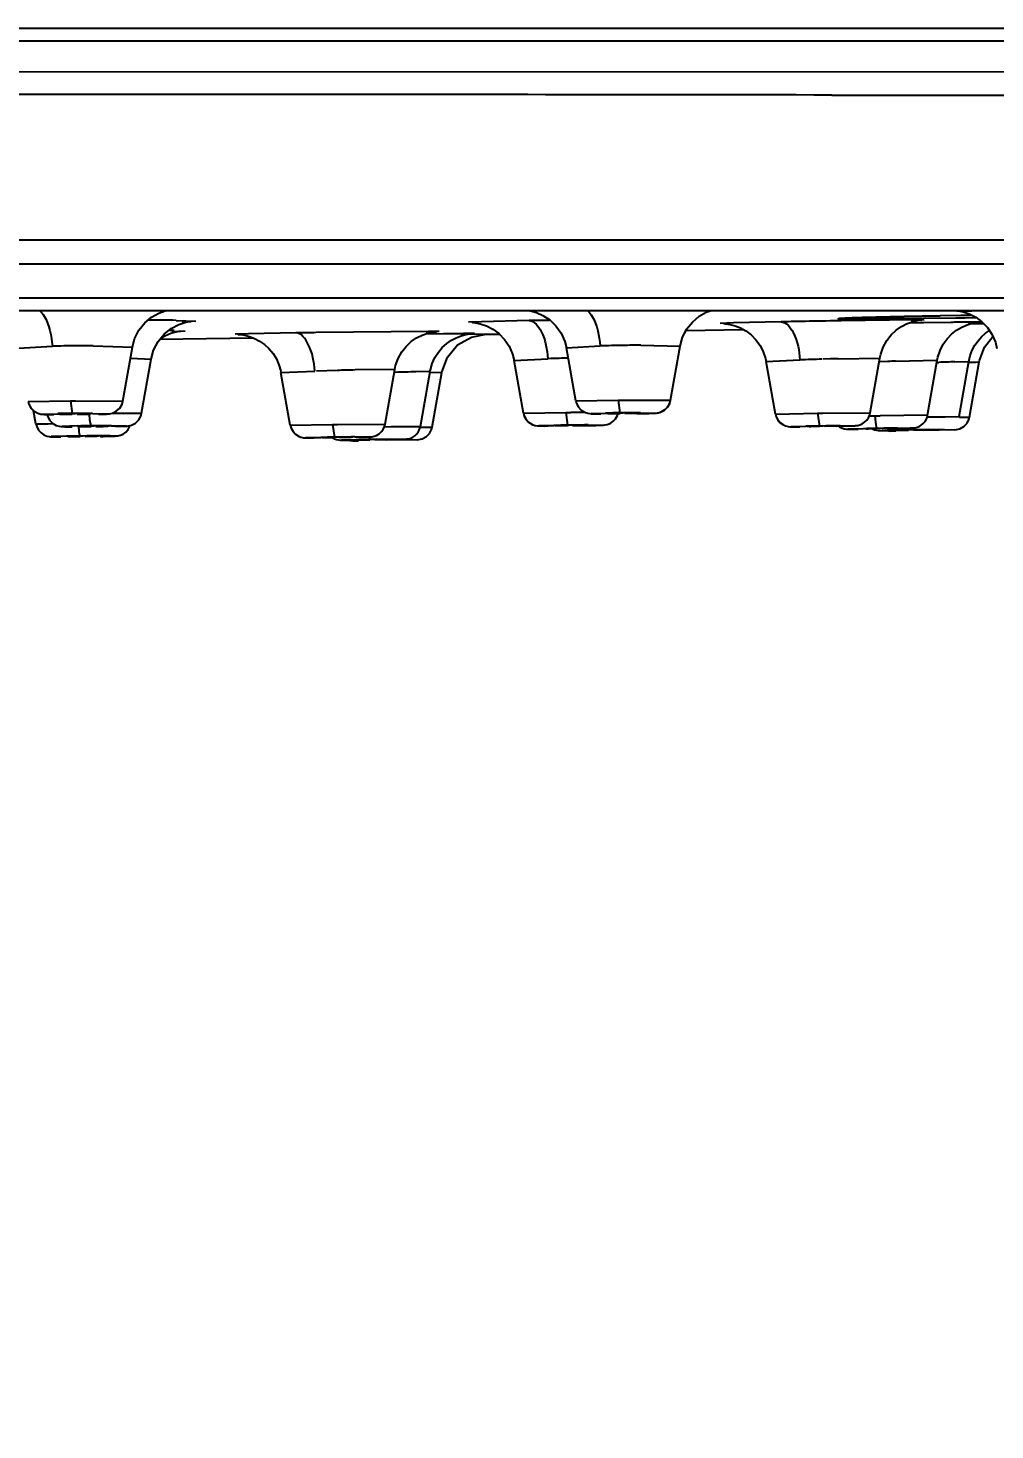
# Model space of a CAD drawing. Header units: millimetres. Extents: x 3819 to 4365, y -2661 to -1889.
# Drawn here: x 4181.08 to 4188.95, y -2126.77 to -2115.35 of the extents above; entities that cross this region are included whole.
import ezdxf

# ---------------------------------------------------------------- set-up
doc = ezdxf.new("R2010")
doc.units = ezdxf.units.MM
doc.header["$LTSCALE"] = 0.1
doc.layers.add('DIM', color=3, linetype='Continuous')
doc.styles.get("Standard").update_dxf_attribs({"font": 'arial.ttf'})
doc.dimstyles.new('ISO-25', dxfattribs={"dimtxt": 2.5, "dimasz": 2.5, "dimexe": 1.25, "dimexo": 0.625, "dimtad": 1, "dimlfac": 5, "dimtxsty": 'Standard', "dimcen": 2.5, "dimadec": 0, "dimazin": 0, "dimtfac": 1, "dimtmove": 0, "dimatfit": 3, "dimfxl": 0, "dimarcsym": 0})

# ---------------------------------------------------------------- blocks, each defined once
blk = doc.blocks.new('*D142')
at = {"layer": 'Defpoints', "color": 0}
for p in [(4147.31, -2117.08), (4196.657, -2117.079), (4196.657, -2136.937)]:
    blk.add_point(p, dxfattribs=at)
at = {"layer": 'DIM', "color": 0, "lineweight": -2}
for p, q in [((4147.31, -2117.705), (4147.31, -2138.187)), ((4196.657, -2117.704), (4196.657, -2138.187)), ((4151.31, -2136.937), (4192.657, -2136.937))]:
    blk.add_line(p, q, dxfattribs=at)
at = {"layer": 'DIM', "color": 0}
for points in [[(4151.31, -2136.271), (4151.31, -2137.604), (4147.31, -2136.937)], [(4192.657, -2136.271), (4192.657, -2137.604), (4196.657, -2136.937)]]:
    blk.add_solid(points, dxfattribs=at)
at = {"layer": 'DIM', "color": 0, "insert": (4171.984, -2134.27), "char_height": 4, "attachment_point": 5}
blk.add_mtext('197', dxfattribs=at)

msp = doc.modelspace()

# ---------------------------------------------------------------- linework, layer by layer
at = {"color": 7, "linetype": 'Continuous'}
for p, q in [((4147.8419, -2115.3532), (4196.1256, -2115.3532)), ((4195.6047, -2115.4599), (4177.7966, -2115.4595)), ((4177.8886, -2115.7104), (4195.8067, -2115.7051)), ((4187.6238, -2115.899), (4187.8015, -2115.8992)), ((4187.8015, -2115.8992), (4189.9727, -2115.9022)), ((4180.8449, -2117.0789), (4182.2323, -2117.0786)), ((4182.2323, -2117.0786), (4182.3272, -2117.0786)), ((4182.3272, -2117.0786), (4182.4013, -2117.0786)), ((4182.4013, -2117.0786), (4182.4298, -2117.0786)), ((4182.4298, -2117.0786), (4182.6112, -2117.0785)), ((4182.6112, -2117.0785), (4184.516, -2117.078)), ((4184.516, -2117.078), (4184.7304, -2117.078)), ((4184.7304, -2117.078), (4184.9732, -2117.0779)), ((4184.9732, -2117.0779), (4185.0289, -2117.0779)), ((4185.0289, -2117.0779), (4185.172, -2117.0779)), ((4185.172, -2117.0779), (4186.2866, -2117.0777)), ((4186.2866, -2117.0777), (4186.508, -2117.0777)), ((4186.508, -2117.0777), (4186.5651, -2117.0777)), ((4186.5651, -2117.0777), (4186.7003, -2117.0776)), ((4186.7003, -2117.0776), (4186.7859, -2117.0776)), ((4186.7859, -2117.0776), (4186.9127, -2117.0776)), ((4186.9127, -2117.0776), (4187.3693, -2117.0776)), ((4187.3693, -2117.0776), (4187.583, -2117.0776)), ((4187.583, -2117.0776), (4188.3365, -2117.0777)), ((4188.3365, -2117.0777), (4188.4686, -2117.0777)), ((4188.4686, -2117.0777), (4188.5692, -2117.0777)), ((4188.5692, -2117.0777), (4188.6868, -2117.0777)), ((4188.6868, -2117.0777), (4188.7715, -2117.0778)), ((4188.7715, -2117.0778), (4190.0521, -2117.0782)), ((4189.6866, -2117.2758), (4171.9838, -2117.276)), ((4174.7774, -2117.5494), (4189.5507, -2117.5494)), ((4196.1262, -2117.6558), (4147.8416, -2117.6558)), ((4182.2862, -2117.7337), (4182.446, -2117.741)), ((4182.4115, -2117.7425), (4182.3353, -2117.7455)), ((4184.7726, -2117.7446), (4184.6652, -2117.7496)), ((4185.1592, -2117.7362), (4184.7726, -2117.7446)), ((4186.8234, -2117.7547), (4186.7157, -2117.7589)), ((4187.2103, -2117.7458), (4186.8234, -2117.7547)), ((4187.7013, -2117.7372), (4187.6428, -2117.7382)), ((4187.6992, -2117.7182), (4187.7579, -2117.7154)), ((4188.2886, -2117.73), (4187.7013, -2117.7372)), ((4187.7579, -2117.7154), (4187.7698, -2117.715)), ((4187.7698, -2117.715), (4187.9525, -2117.7096)), ((4187.8336, -2117.7226), (4188.634, -2117.7134)), ((4187.9511, -2117.7097), (4187.9339, -2117.7101)), ((4187.9525, -2117.7096), (4188.2147, -2117.7036)), ((4188.2135, -2117.7036), (4188.1895, -2117.7041)), ((4188.2147, -2117.7036), (4188.5054, -2117.6978)), ((4188.3528, -2117.7544), (4188.2533, -2117.7562)), ((4188.2691, -2117.7354), (4188.3555, -2117.7325)), ((4188.3755, -2117.7318), (4188.2886, -2117.73)), ((4188.3695, -2117.7541), (4188.3528, -2117.7544)), ((4188.5928, -2117.7504), (4188.3695, -2117.7541)), ((4188.6756, -2117.6947), (4188.5049, -2117.6978)), ((4188.5049, -2117.6978), (4188.5054, -2117.6978)), ((4188.634, -2117.7134), (4188.7097, -2117.7121)), ((4188.7653, -2117.6932), (4188.6756, -2117.6947)), ((4188.7097, -2117.7121), (4188.7982, -2117.7106)), ((4188.7551, -2117.7481), (4188.7179, -2117.7486)), ((4188.7352, -2117.7519), (4188.8252, -2117.7491)), ((4188.8431, -2117.7483), (4188.7551, -2117.7481)), ((4188.8201, -2117.7493), (4188.8239, -2117.749)), ((4188.8643, -2117.7622), (4188.8488, -2117.7625)), ((4182.1505, -2117.8861), (4182.9129, -2117.8764)), ((4182.1625, -2117.8788), (4182.1941, -2117.8597)), ((4182.2517, -2117.8239), (4182.3584, -2117.8197)), ((4182.8744, -2117.8439), (4182.7671, -2117.8474)), ((4183.2609, -2117.8366), (4182.8744, -2117.8439)), ((4184.3395, -2117.8236), (4183.4274, -2117.834)), ((4184.464, -2117.844), (4184.3165, -2117.8459)), ((4184.3208, -2117.8284), (4184.4081, -2117.8258)), ((4184.4274, -2117.8252), (4184.3395, -2117.8236)), ((4184.6077, -2117.8446), (4184.6998, -2117.8424)), ((4184.7155, -2117.8418), (4184.6265, -2117.8421)), ((4184.8113, -2117.8474), (4184.6522, -2117.85)), ((4184.8111, -2117.8474), (4184.9177, -2117.8454)), ((4186.4365, -2117.8174), (4186.9046, -2117.8087)), ((4188.8271, -2117.7629), (4188.7495, -2117.7644)), ((4188.8488, -2117.7625), (4188.8271, -2117.7629)), ((4188.8673, -2117.9519), (4188.936, -2117.8664)), ((4181.0039, -2117.9604), (4181.2784, -2117.9442)), ((4181.611, -2117.9404), (4181.9301, -2117.9519)), ((4181.8526, -2118.3918), (4181.9301, -2117.9519)), ((4182.0827, -2118.0493), (4182.1031, -2117.9772)), ((4182.1402, -2117.906), (4182.1629, -2117.8786)), ((4185.4633, -2117.9577), (4185.738, -2117.9422)), ((4185.5395, -2118.3901), (4185.4633, -2117.9577)), ((4186.0695, -2117.9363), (4186.3895, -2117.9433)), ((4186.3116, -2118.3851), (4186.3895, -2117.9433)), ((4181.9165, -2118.0429), (4182.0832, -2118.0494)), ((4182.0054, -2118.4906), (4182.0832, -2118.0494)), ((4185.0375, -2118.0599), (4185.3123, -2118.0461)), ((4185.1134, -2118.49), (4185.0375, -2118.0599)), ((4187.0894, -2118.0691), (4187.3645, -2118.0558)), ((4187.1648, -2118.4968), (4187.0894, -2118.0691)), ((4187.6126, -2118.0477), (4187.5501, -2118.0496)), ((4187.6757, -2118.0459), (4188.0156, -2118.0415)), ((4187.9369, -2118.4877), (4188.0156, -2118.0415)), ((4188.08, -2118.0683), (4188.017, -2118.0705)), ((4188.1424, -2118.0662), (4188.4828, -2118.0585)), ((4188.4039, -2118.5062), (4188.4828, -2118.0585)), ((4188.4808, -2118.0764), (4188.4947, -2118.0759)), ((4188.6249, -2118.0717), (4188.7393, -2118.0688)), ((4188.6602, -2118.5174), (4188.7393, -2118.0688)), ((4188.7436, -2118.0751), (4188.7953, -2118.0733)), ((4188.7456, -2118.5211), (4188.8248, -2118.0721)), ((4188.7953, -2118.0733), (4188.8248, -2118.0721)), ((4183.1397, -2118.1578), (4183.4145, -2118.1465)), ((4183.2153, -2118.587), (4183.1397, -2118.1578)), ((4183.6007, -2118.1414), (4183.4275, -2118.1463)), ((4183.7445, -2118.1379), (4183.7253, -2118.1384)), ((4184.0654, -2118.1343), (4183.7445, -2118.1379)), ((4183.9874, -2118.5796), (4184.0659, -2118.1343)), ((4184.3534, -2118.1516), (4184.2385, -2118.1532)), ((4184.2747, -2118.5975), (4184.3534, -2118.1516)), ((4184.4491, -2118.1572), (4184.3558, -2118.1599)), ((4184.3704, -2118.6034), (4184.4491, -2118.1572)), ((4181.0807, -2118.3948), (4181.4252, -2118.3887)), ((4181.4252, -2118.3887), (4181.4663, -2118.3885)), ((4181.4252, -2118.3887), (4181.439, -2118.492)), ((4181.4663, -2118.3885), (4181.8525, -2118.3917)), ((4185.5397, -2118.3901), (4185.8839, -2118.384)), ((4185.8839, -2118.384), (4185.9251, -2118.3837)), ((4185.8839, -2118.384), (4185.8982, -2118.4872)), ((4185.9251, -2118.3837), (4186.3115, -2118.3851)), ((4181.1449, -2118.5777), (4181.1259, -2118.4701)), ((4181.3401, -2118.5014), (4181.2051, -2118.4985)), ((4181.2574, -2118.5493), (4181.2815, -2118.5733)), ((4181.2642, -2118.5008), (4181.2904, -2118.5011)), ((4181.3413, -2118.4972), (4181.4297, -2118.4985)), ((4181.4522, -2118.4944), (4181.3558, -2118.4961)), ((4181.3558, -2118.4961), (4181.3704, -2118.4967)), ((4181.4945, -2118.4916), (4181.439, -2118.4919)), ((4181.4663, -2118.4943), (4181.4522, -2118.4944)), ((4181.5913, -2118.4958), (4181.5045, -2118.4945)), ((4181.5386, -2118.498), (4181.5768, -2118.4969)), ((4181.5768, -2118.4969), (4181.5622, -2118.4964)), ((4181.5782, -2118.5007), (4181.5807, -2118.541)), ((4181.5807, -2118.541), (4181.592, -2118.5927)), ((4181.6061, -2118.4916), (4181.7302, -2118.4949)), ((4181.653, -2118.4988), (4181.6797, -2118.4981)), ((4181.7684, -2118.4887), (4182.0054, -2118.4906)), ((4185.1135, -2118.4899), (4185.4574, -2118.4843)), ((4185.4574, -2118.4843), (4185.4988, -2118.4839)), ((4185.4574, -2118.4843), (4185.4722, -2118.5876)), ((4185.7992, -2118.4954), (4185.6646, -2118.4937)), ((4185.7221, -2118.4953), (4185.7444, -2118.4954)), ((4185.8001, -2118.492), (4185.889, -2118.4927)), ((4185.9106, -2118.4891), (4185.8146, -2118.491)), ((4185.8146, -2118.491), (4185.8291, -2118.4914)), ((4185.878, -2118.5087), (4185.8819, -2118.4951)), ((4185.9537, -2118.4866), (4185.8982, -2118.4872)), ((4185.9252, -2118.489), (4185.9106, -2118.4891)), ((4185.9396, -2118.4926), (4186.0357, -2118.4907)), ((4186.0501, -2118.4897), (4185.9637, -2118.489)), ((4186.0357, -2118.4907), (4186.0211, -2118.4903)), ((4186.0353, -2118.4934), (4186.1017, -2118.4921)), ((4186.0653, -2118.4862), (4186.1897, -2118.4883)), ((4186.1017, -2118.4921), (4186.1342, -2118.4913)), ((4186.1285, -2118.4915), (4186.1553, -2118.4907)), ((4186.1507, -2118.4908), (4186.1722, -2118.49)), ((4186.1686, -2118.4902), (4186.185, -2118.4894)), ((4187.1649, -2118.4967), (4187.1708, -2118.5184)), ((4187.165, -2118.4967), (4187.5085, -2118.491)), ((4187.5085, -2118.4909), (4187.5501, -2118.4905)), ((4187.5085, -2118.491), (4187.5239, -2118.5942)), ((4187.5501, -2118.4905), (4187.9369, -2118.4877)), ((4187.9361, -2118.5112), (4187.9753, -2118.5107)), ((4187.9753, -2118.5107), (4188.0031, -2118.5103)), ((4187.9753, -2118.5107), (4187.9788, -2118.5626)), ((4188.0031, -2118.5103), (4188.017, -2118.5101)), ((4188.4039, -2118.5062), (4188.017, -2118.5101)), ((4188.4011, -2118.5205), (4188.4212, -2118.5203)), ((4188.4212, -2118.5203), (4188.5466, -2118.5186)), ((4188.5466, -2118.5186), (4188.6601, -2118.5174)), ((4188.6638, -2118.5223), (4188.7159, -2118.5215)), ((4188.7159, -2118.5215), (4188.7456, -2118.5211)), ((4188.7246, -2118.5715), (4188.7404, -2118.541)), ((4188.7404, -2118.541), (4188.7456, -2118.5211)), ((4181.145, -2118.5777), (4181.2438, -2118.5754)), ((4181.1657, -2118.6278), (4181.1861, -2118.6505)), ((4181.2438, -2118.5754), (4181.2807, -2118.5749)), ((4181.4815, -2118.5941), (4181.3575, -2118.5982)), ((4181.4904, -2118.6016), (4181.4973, -2118.6622)), ((4181.494, -2118.5971), (4181.5828, -2118.5977)), ((4181.4973, -2118.6622), (4181.5036, -2118.6762)), ((4181.559, -2118.6756), (4181.5036, -2118.6762)), ((4181.6047, -2118.5945), (4181.5085, -2118.5962)), ((4181.5085, -2118.5962), (4181.5231, -2118.5966)), ((4181.6068, -2118.6752), (4181.559, -2118.6756)), ((4181.6474, -2118.5923), (4181.592, -2118.5927)), ((4181.619, -2118.5944), (4181.6047, -2118.5945)), ((4181.6215, -2118.675), (4181.6068, -2118.6752)), ((4181.6513, -2118.6748), (4181.6215, -2118.675)), ((4181.6707, -2118.6747), (4181.6513, -2118.6748)), ((4181.744, -2118.5951), (4181.6575, -2118.5944)), ((4181.6915, -2118.5969), (4181.7295, -2118.596)), ((4181.7295, -2118.596), (4181.715, -2118.5956)), ((4181.7489, -2118.6746), (4181.7951, -2118.6754)), ((4181.7591, -2118.5919), (4181.8834, -2118.5939)), ((4181.7958, -2118.5973), (4181.8226, -2118.5967)), ((4181.7996, -2118.6755), (4181.8119, -2118.6742)), ((4181.8104, -2118.6745), (4181.8314, -2118.6697)), ((4181.8119, -2118.6742), (4181.8328, -2118.6693)), ((4183.2154, -2118.587), (4183.2223, -2118.6113)), ((4183.2155, -2118.587), (4183.5593, -2118.5822)), ((4183.5593, -2118.5821), (4183.6007, -2118.5817)), ((4183.5593, -2118.5822), (4183.5743, -2118.6855)), ((4183.6007, -2118.5818), (4183.9874, -2118.5796)), ((4183.9834, -2118.5998), (4184.0359, -2118.5993)), ((4184.0359, -2118.5993), (4184.2747, -2118.5975)), ((4184.2766, -2118.6044), (4184.3406, -2118.6037)), ((4184.3406, -2118.6037), (4184.3703, -2118.6034)), ((4184.3492, -2118.654), (4184.3651, -2118.6234)), ((4184.3651, -2118.6234), (4184.3703, -2118.6034)), ((4185.3622, -2118.5938), (4185.2381, -2118.5932)), ((4185.2417, -2118.5938), (4185.2538, -2118.594)), ((4185.2507, -2118.5939), (4185.2672, -2118.5941)), ((4185.2625, -2118.5941), (4185.2836, -2118.5942)), ((4185.2774, -2118.5941), (4185.3159, -2118.5941)), ((4185.3738, -2118.5915), (4185.4632, -2118.5913)), ((4185.4839, -2118.5888), (4185.3882, -2118.5907)), ((4185.3882, -2118.5907), (4185.4027, -2118.5909)), ((4185.4632, -2118.5913), (4185.4734, -2118.5911)), ((4185.5276, -2118.5868), (4185.4722, -2118.5875)), ((4185.4988, -2118.5886), (4185.4839, -2118.5888)), ((4185.5137, -2118.5909), (4185.6094, -2118.589)), ((4185.6238, -2118.5882), (4185.5378, -2118.5883)), ((4185.6094, -2118.589), (4185.5948, -2118.5888)), ((4185.6095, -2118.5908), (4185.7024, -2118.5889)), ((4185.6393, -2118.5857), (4185.7639, -2118.5864)), ((4185.7024, -2118.5889), (4185.7344, -2118.588)), ((4185.7243, -2118.5883), (4185.7476, -2118.5876)), ((4185.7417, -2118.5878), (4185.7578, -2118.5871)), ((4185.7549, -2118.5873), (4185.7661, -2118.5867)), ((4185.765, -2118.5867), (4185.7758, -2118.5858)), ((4187.2889, -2118.6003), (4187.2964, -2118.6004)), ((4187.4145, -2118.5994), (4187.2901, -2118.6)), ((4187.3288, -2118.6003), (4187.3637, -2118.6)), ((4187.4251, -2118.5977), (4187.515, -2118.5968)), ((4187.5347, -2118.595), (4187.4394, -2118.597)), ((4187.4394, -2118.597), (4187.4539, -2118.597)), ((4187.5793, -2118.5933), (4187.5239, -2118.5942)), ((4187.5501, -2118.5947), (4187.5347, -2118.595)), ((4187.5654, -2118.5961), (4187.6608, -2118.594)), ((4187.5897, -2118.5942), (4187.5755, -2118.5945)), ((4187.6751, -2118.5934), (4187.5897, -2118.5942)), ((4187.6608, -2118.594), (4187.6463, -2118.594)), ((4187.6599, -2118.5953), (4187.7369, -2118.5936)), ((4187.691, -2118.5916), (4187.8159, -2118.5909)), ((4187.7369, -2118.5936), (4187.7741, -2118.5927)), ((4187.7434, -2118.6192), (4187.7526, -2118.6198)), ((4187.7526, -2118.6198), (4187.768, -2118.6199)), ((4187.882, -2118.6183), (4187.7574, -2118.6197)), ((4187.768, -2118.6199), (4187.8381, -2118.619)), ((4187.7741, -2118.5927), (4187.7998, -2118.5919)), ((4187.892, -2118.6171), (4187.9822, -2118.6158)), ((4188.0014, -2118.6144), (4187.9062, -2118.6165)), ((4187.9062, -2118.6165), (4187.9207, -2118.6164)), ((4187.9709, -2118.6249), (4187.9874, -2118.6294)), ((4187.9788, -2118.5626), (4187.9844, -2118.6001)), ((4187.9844, -2118.6001), (4187.991, -2118.614)), ((4188.0464, -2118.6129), (4187.991, -2118.6139)), ((4188.017, -2118.6141), (4188.0014, -2118.6144)), ((4188.0138, -2118.6317), (4188.127, -2118.6298)), ((4188.137, -2118.6286), (4188.0182, -2118.6324)), ((4188.0326, -2118.6149), (4188.1277, -2118.6127)), ((4188.0569, -2118.6134), (4188.0424, -2118.6137)), ((4188.142, -2118.6122), (4188.0569, -2118.6134)), ((4188.0685, -2118.6309), (4188.0993, -2118.6356)), ((4188.0995, -2118.6356), (4188.1456, -2118.6346)), ((4188.1119, -2118.6139), (4188.2237, -2118.6114)), ((4188.1277, -2118.6127), (4188.1132, -2118.6128)), ((4188.2474, -2118.6262), (4188.137, -2118.6286)), ((4188.1482, -2118.6288), (4188.2106, -2118.6278)), ((4188.1582, -2118.6108), (4188.2832, -2118.6094)), ((4188.2574, -2118.6263), (4188.1624, -2118.6284)), ((4188.1624, -2118.6284), (4188.1769, -2118.6282)), ((4188.2106, -2118.6278), (4188.2386, -2118.6272)), ((4188.2237, -2118.6114), (4188.2631, -2118.6103)), ((4188.2405, -2118.6114), (4188.2474, -2118.6262)), ((4188.3027, -2118.625), (4188.2474, -2118.6262)), ((4188.2732, -2118.6259), (4188.2574, -2118.6263)), ((4188.2631, -2118.6103), (4188.2785, -2118.6098)), ((4188.2889, -2118.6262), (4188.3839, -2118.6241)), ((4188.3132, -2118.6252), (4188.2986, -2118.6255)), ((4188.4145, -2118.6228), (4188.3027, -2118.625)), ((4188.3982, -2118.6236), (4188.3132, -2118.6252)), ((4188.3663, -2118.6249), (4188.4775, -2118.6224)), ((4188.3839, -2118.6241), (4188.3695, -2118.6243)), ((4188.6251, -2118.6244), (4188.3744, -2118.6297)), ((4188.4145, -2118.6228), (4188.5396, -2118.6207)), ((4181.3931, -2118.6777), (4181.2693, -2118.681)), ((4181.4054, -2118.6795), (4181.4945, -2118.6795)), ((4181.4942, -2118.6775), (4181.4198, -2118.6789)), ((4181.4198, -2118.6789), (4181.4344, -2118.679)), ((4181.5159, -2118.6773), (4181.4942, -2118.6775)), ((4181.4945, -2118.6795), (4181.505, -2118.6793)), ((4181.5304, -2118.6771), (4181.5159, -2118.6773)), ((4181.545, -2118.6792), (4181.641, -2118.6776)), ((4181.6554, -2118.6769), (4181.593, -2118.6766)), ((4181.641, -2118.6776), (4181.6296, -2118.6774)), ((4181.6678, -2118.6788), (4181.7251, -2118.6778)), ((4181.7251, -2118.6778), (4181.7657, -2118.6769)), ((4183.4644, -2118.6898), (4183.3402, -2118.6902)), ((4183.3648, -2118.6906), (4183.4078, -2118.6904)), ((4183.4757, -2118.6883), (4183.5653, -2118.6877)), ((4183.5858, -2118.6861), (4183.4901, -2118.6878)), ((4183.4901, -2118.6878), (4183.5046, -2118.6878)), ((4183.6297, -2118.6846), (4183.5743, -2118.6854)), ((4183.6007, -2118.6858), (4183.5858, -2118.6861)), ((4183.6157, -2118.6871), (4183.7114, -2118.6854)), ((4183.6399, -2118.6854), (4183.6261, -2118.6857)), ((4183.7513, -2118.7062), (4183.6328, -2118.7088)), ((4183.6328, -2118.7088), (4183.6737, -2118.7085)), ((4183.7257, -2118.6848), (4183.6399, -2118.6854)), ((4183.6488, -2118.7088), (4183.784, -2118.7071)), ((4183.6813, -2118.7083), (4183.7233, -2118.7149)), ((4183.7114, -2118.6854), (4183.6968, -2118.6854)), ((4183.7235, -2118.7149), (4183.7694, -2118.7141)), ((4183.7286, -2118.7148), (4183.7235, -2118.7149)), ((4183.7414, -2118.6833), (4183.8661, -2118.6828)), ((4183.8617, -2118.7044), (4183.7513, -2118.7062)), ((4183.763, -2118.7067), (4183.7761, -2118.7067)), ((4183.7721, -2118.6854), (4183.8149, -2118.6845)), ((4183.8729, -2118.7047), (4183.7774, -2118.7063)), ((4183.7774, -2118.7063), (4183.7919, -2118.7062)), ((4183.8149, -2118.6845), (4183.8447, -2118.6838)), ((4183.8541, -2118.6853), (4183.8617, -2118.7045)), ((4183.917, -2118.7036), (4183.8617, -2118.7044)), ((4183.888, -2118.7044), (4183.8729, -2118.7047)), ((4183.903, -2118.7049), (4183.9986, -2118.7033)), ((4183.9272, -2118.7039), (4183.9134, -2118.7042)), ((4184.0287, -2118.702), (4183.917, -2118.7036)), ((4184.013, -2118.7029), (4183.9272, -2118.7039)), ((4183.9986, -2118.7033), (4183.9841, -2118.7034)), ((4183.9848, -2118.7041), (4184.0662, -2118.7027)), ((4184.2491, -2118.7067), (4183.9987, -2118.7106)), ((4184.0287, -2118.702), (4184.1535, -2118.7008)), ((4184.0662, -2118.7027), (4184.1384, -2118.7013)), ((4184.1384, -2118.7013), (4184.1496, -2118.701))]:
    msp.add_line(p, q, dxfattribs=at)
for points in [[(4181.9296, -2117.9519), (4181.9476, -2117.8855), (4181.983, -2117.8146), (4182.0307, -2117.7546), (4182.0862, -2117.7078), (4182.1442, -2117.6751), (4182.198, -2117.6558)], [(4182.1028, -2117.9775), (4182.14, -2117.9061), (4182.1894, -2117.8463), (4182.2469, -2117.8001), (4182.3075, -2117.768), (4182.3642, -2117.7496), (4182.3984, -2117.7433), (4182.4063, -2117.7424)], [(4184.7036, -2117.7522), (4184.6994, -2117.752), (4184.702, -2117.7522), (4184.7211, -2117.7542), (4184.7607, -2117.7618), (4184.8117, -2117.7787), (4184.8646, -2117.8056), (4184.9144, -2117.842), (4184.9594, -2117.8885), (4184.9969, -2117.944), (4185.0248, -2118.008), (4185.0379, -2118.0598)], [(4185.1651, -2117.6558), (4185.1706, -2117.6566), (4185.2185, -2117.6697), (4185.2727, -2117.6937), (4185.3276, -2117.7297), (4185.3781, -2117.7782), (4185.42, -2117.8372), (4185.4502, -2117.9049), (4185.4636, -2117.9576)], [(4186.389, -2117.9433), (4186.4069, -2117.8769), (4186.4418, -2117.8068), (4186.4885, -2117.7474), (4186.5433, -2117.7006), (4186.6015, -2117.6673), (4186.633, -2117.6558)], [(4186.7416, -2117.7603), (4186.7428, -2117.7604), (4186.758, -2117.7614), (4186.7932, -2117.7666), (4186.8361, -2117.7776), (4186.8805, -2117.7953), (4186.925, -2117.8201), (4186.9676, -2117.8523), (4187.0065, -2117.8919), (4187.0399, -2117.9379), (4187.0663, -2117.9893), (4187.0849, -2118.0457), (4187.0898, -2118.069)], [(4188.0151, -2118.0414), (4188.0221, -2118.0094), (4188.0429, -2117.9511), (4188.0717, -2117.8989), (4188.1074, -2117.853), (4188.1482, -2117.8145), (4188.1924, -2117.7837), (4188.2382, -2117.7604), (4188.2831, -2117.7447), (4188.3215, -2117.7362), (4188.3457, -2117.733), (4188.3513, -2117.7325)], [(4188.6415, -2117.6558), (4188.6533, -2117.6571), (4188.6926, -2117.6648), (4188.7431, -2117.6817), (4188.7956, -2117.7085), (4188.8453, -2117.745), (4188.8901, -2117.7915), (4188.9275, -2117.8469), (4188.9553, -2117.9109), (4188.9684, -2117.9628)], [(4188.6821, -2117.7884), (4188.7249, -2117.7699), (4188.7658, -2117.7578)], [(4188.7658, -2117.7578), (4188.8009, -2117.7514), (4188.8201, -2117.7493)], [(4182.1941, -2117.8597), (4182.2431, -2117.8391), (4182.2872, -2117.8271), (4182.3167, -2117.8223), (4182.3252, -2117.8215)], [(4182.7938, -2117.8487), (4182.7906, -2117.8486), (4182.7927, -2117.8487), (4182.8108, -2117.8501), (4182.8445, -2117.8552), (4182.8831, -2117.865), (4182.9236, -2117.8804), (4182.9648, -2117.902), (4183.0049, -2117.9299), (4183.0421, -2117.9641), (4183.0749, -2118.0036), (4183.1023, -2118.0477), (4183.1235, -2118.0959), (4183.1381, -2118.1475), (4183.14, -2118.1577)], [(4184.0654, -2118.1343), (4184.0726, -2118.1021), (4184.0935, -2118.0437), (4184.1226, -2117.9915), (4184.1585, -2117.9457), (4184.1995, -2117.9073), (4184.2439, -2117.8766), (4184.2899, -2117.8535), (4184.3351, -2117.8379), (4184.374, -2117.8295), (4184.3992, -2117.8263), (4184.4047, -2117.8259)], [(4184.4207, -2117.9936), (4184.4532, -2117.9553), (4184.4892, -2117.9227), (4184.5275, -2117.8961), (4184.5669, -2117.8753), (4184.6062, -2117.86), (4184.6439, -2117.8499), (4184.6771, -2117.8444), (4184.6956, -2117.8427), (4184.6999, -2117.8424)], [(4184.5776, -2117.9342), (4184.69, -2117.8697), (4184.8112, -2117.8474)], [(4186.3892, -2117.9432), (4186.4095, -2117.8707), (4186.4374, -2117.8173)], [(4188.4823, -2118.0584), (4188.4873, -2118.0346), (4188.5054, -2117.9791), (4188.5308, -2117.9287), (4188.5626, -2117.884), (4188.5995, -2117.8453), (4188.6398, -2117.8134), (4188.6821, -2117.7884)], [(4188.7886, -2117.937), (4188.8142, -2117.9004), (4188.8433, -2117.8677), (4188.875, -2117.8395), (4188.9072, -2117.8167)], [(4184.4485, -2118.1571), (4184.4941, -2118.0329), (4184.5776, -2117.9342)], [(4188.7388, -2118.0687), (4188.7504, -2118.021), (4188.7671, -2117.9773), (4188.7886, -2117.937)], [(4188.8243, -2118.072), (4188.8266, -2118.0598), (4188.8673, -2117.9519)], [(4184.3528, -2118.1515), (4184.3557, -2118.137), (4184.3711, -2118.0848), (4184.393, -2118.0368), (4184.4207, -2117.9936)], [(4181.0806, -2118.3948), (4181.0864, -2118.4163), (4181.1033, -2118.4476), (4181.1259, -2118.4699)], [(4181.0862, -2118.4156), (4181.1028, -2118.4469), (4181.1294, -2118.4737), (4181.1602, -2118.4904), (4181.1854, -2118.497), (4181.1993, -2118.4986), (4181.2107, -2118.4993), (4181.2245, -2118.4999), (4181.2422, -2118.5004), (4181.2642, -2118.5008)], [(4181.6797, -2118.4981), (4181.7013, -2118.4974), (4181.7183, -2118.4967), (4181.7315, -2118.4958), (4181.7444, -2118.4944), (4181.767, -2118.4894), (4181.7983, -2118.4744), (4181.8269, -2118.4483), (4181.8456, -2118.4161), (4181.8525, -2118.3917)], [(4185.5397, -2118.3901), (4185.5452, -2118.4109), (4185.5608, -2118.4407), (4185.5844, -2118.4658), (4185.6119, -2118.4826), (4185.6375, -2118.4909), (4185.6538, -2118.4933), (4185.6637, -2118.494), (4185.6739, -2118.4945), (4185.6866, -2118.4948), (4185.7027, -2118.4951), (4185.7221, -2118.4953)], [(4186.1825, -2118.4895), (4186.1934, -2118.4888), (4186.2062, -2118.4873), (4186.2303, -2118.4813), (4186.2607, -2118.4654), (4186.2879, -2118.4391), (4186.3055, -2118.4073), (4186.3115, -2118.3851)], [(4186.185, -2118.4894), (4186.1957, -2118.4886), (4186.2107, -2118.4866), (4186.236, -2118.4791), (4186.2631, -2118.4637), (4186.2872, -2118.44), (4186.3043, -2118.4102), (4186.3048, -2118.4086)], [(4181.2335, -2118.495), (4181.2404, -2118.5194), (4181.2574, -2118.5493)], [(4181.8226, -2118.5967), (4181.8448, -2118.5961), (4181.8625, -2118.5955), (4181.8761, -2118.5949), (4181.8868, -2118.5943), (4181.8994, -2118.5929), (4181.9237, -2118.5869), (4181.9544, -2118.571), (4181.9817, -2118.5447), (4181.9993, -2118.5129), (4182.0054, -2118.4906)], [(4185.1134, -2118.4899), (4185.12, -2118.5136), (4185.136, -2118.5425), (4185.1579, -2118.5654), (4185.183, -2118.5812), (4185.2078, -2118.59), (4185.226, -2118.5929), (4185.2352, -2118.5935)], [(4185.1135, -2118.49), (4185.1195, -2118.512), (4185.1347, -2118.5407), (4185.156, -2118.5638), (4185.1807, -2118.5801), (4185.2054, -2118.5894), (4185.2247, -2118.5928), (4185.2342, -2118.5935), (4185.2434, -2118.5938)], [(4185.7759, -2118.5858), (4185.7956, -2118.582), (4185.8192, -2118.5727), (4185.8422, -2118.5575), (4185.8627, -2118.5358), (4185.8782, -2118.508)], [(4185.7953, -2118.582), (4185.8185, -2118.5731), (4185.8414, -2118.5582), (4185.8621, -2118.5366), (4185.878, -2118.5087)], [(4187.1708, -2118.5184), (4187.1846, -2118.5453), (4187.2032, -2118.5669), (4187.2243, -2118.5826), (4187.2468, -2118.5931), (4187.2678, -2118.5984), (4187.282, -2118.6), (4187.2897, -2118.6003)], [(4187.1708, -2118.5185), (4187.1852, -2118.5461), (4187.204, -2118.5676), (4187.2254, -2118.5832), (4187.2481, -2118.5935), (4187.2691, -2118.5986), (4187.2828, -2118.6)], [(4187.7998, -2118.5919), (4187.8087, -2118.5915), (4187.8157, -2118.5912), (4187.8226, -2118.5908), (4187.8348, -2118.5892), (4187.8532, -2118.5846), (4187.8723, -2118.5764), (4187.8912, -2118.5641), (4187.9085, -2118.5476), (4187.9227, -2118.5273), (4187.9327, -2118.5043), (4187.9369, -2118.4877)], [(4188.2785, -2118.6098), (4188.2838, -2118.6096), (4188.2893, -2118.6092), (4188.3011, -2118.6078), (4188.318, -2118.6038), (4188.3354, -2118.5969), (4188.3526, -2118.5867), (4188.3688, -2118.5732), (4188.3828, -2118.5566), (4188.394, -2118.5374), (4188.4017, -2118.5159), (4188.4038, -2118.5062)], [(4181.145, -2118.5777), (4181.1509, -2118.5995), (4181.1658, -2118.6279)], [(4181.1861, -2118.6505), (4181.2096, -2118.6665), (4181.2338, -2118.6763), (4181.2538, -2118.6803), (4181.2646, -2118.6812), (4181.2724, -2118.6814), (4181.2819, -2118.6816), (4181.2937, -2118.6818), (4181.3084, -2118.6818), (4181.3474, -2118.6819)], [(4181.2815, -2118.5733), (4181.309, -2118.5889), (4181.3339, -2118.5963), (4181.349, -2118.5983), (4181.3584, -2118.5989), (4181.3684, -2118.5993), (4181.3812, -2118.5996), (4181.3974, -2118.5998), (4181.4392, -2118.6002)], [(4181.7657, -2118.6769), (4181.78, -2118.6764), (4181.7907, -2118.676), (4181.7996, -2118.6755)], [(4181.8328, -2118.6693), (4181.8551, -2118.6594), (4181.8768, -2118.6439), (4181.896, -2118.6224), (4181.9104, -2118.5954), (4181.912, -2118.5898)], [(4183.2223, -2118.6113), (4183.2373, -2118.6386), (4183.2569, -2118.66), (4183.279, -2118.6752), (4183.3022, -2118.6849), (4183.3231, -2118.6893), (4183.3343, -2118.6903), (4183.3345, -2118.6903)], [(4183.2224, -2118.6113), (4183.2378, -2118.6393), (4183.2578, -2118.6607), (4183.2803, -2118.6759), (4183.3037, -2118.6853), (4183.3245, -2118.6895), (4183.3351, -2118.6903), (4183.3408, -2118.6905), (4183.347, -2118.6905), (4183.3648, -2118.6906)], [(4183.8447, -2118.6838), (4183.8551, -2118.6835), (4183.863, -2118.6832), (4183.8696, -2118.6829), (4183.8793, -2118.682), (4183.8978, -2118.6783), (4183.9179, -2118.6708), (4183.9378, -2118.6589), (4183.9562, -2118.6426), (4183.9716, -2118.6219), (4183.9827, -2118.5978), (4183.9874, -2118.5796)], [(4184.1496, -2118.701), (4184.1536, -2118.7009), (4184.1574, -2118.7007), (4184.1655, -2118.7), (4184.18, -2118.6975), (4184.196, -2118.6927), (4184.2125, -2118.6849), (4184.2283, -2118.6745), (4184.2426, -2118.6614), (4184.2553, -2118.6456), (4184.2656, -2118.6271), (4184.2729, -2118.606), (4184.2747, -2118.5975)], [(4184.2492, -2118.7067), (4184.2898, -2118.6992), (4184.3238, -2118.6805), (4184.3492, -2118.654)], [(4187.2964, -2118.6004), (4187.3048, -2118.6004), (4187.3288, -2118.6003)], [(4187.6809, -2118.5949), (4187.6844, -2118.5978), (4187.7049, -2118.6092), (4187.7255, -2118.6162), (4187.7434, -2118.6192)], [(4187.6811, -2118.5949), (4187.6874, -2118.5998), (4187.7085, -2118.6108), (4187.7294, -2118.6171), (4187.7462, -2118.6194)], [(4187.953, -2118.6171), (4187.9546, -2118.618), (4187.9712, -2118.6251)], [(4187.9874, -2118.6294), (4188.0015, -2118.6313), (4188.0101, -2118.6317), (4188.0138, -2118.6317)], [(4188.6252, -2118.6244), (4188.6655, -2118.6168), (4188.6994, -2118.5979), (4188.7246, -2118.5715)], [(4183.5551, -2118.6866), (4183.5576, -2118.6885), (4183.5747, -2118.6979), (4183.592, -2118.7041), (4183.6082, -2118.7076), (4183.6202, -2118.7087), (4183.6251, -2118.7089), (4183.6283, -2118.7089), (4183.6319, -2118.7089), (4183.6488, -2118.7088)]]:
    msp.add_lwpolyline(points, dxfattribs=at)
for centre, radius, start, end in [((4182.6305, -4934.273), 2818.3784, 89.8984883, 90.087951), ((4182.0572, -2143.9946), 26.2619, 89.50043, 89.99316), ((4185.9554, -2163.5696), 45.8403, 90.85803, 90.99532), ((4185.5959, -2140.0202), 22.2882, 90.69556, 90.84045), ((4188.2596, -2169.8955), 52.1602, 90.97009, 91.15267), ((4189.7984, -2251.7815), 134.0606, 90.921306, 91.034994), ((4188.3951, -2136.0463), 18.342, 91.44084, 91.96011), ((4189.4141, -2175.1829), 57.4919, 91.220457, 91.45814), ((4190.5008, -2225.6324), 107.9531, 91.059379, 91.214022), ((4189.3696, -2167.1277), 49.3835, 90.75619, 90.90134), ((4188.7655, -2104.9401), 12.716, 269.72388, 269.98669), ((4182.1976, -2129.1382), 11.3216, 89.63491, 89.81716), ((4184.2888, -2179.4522), 61.6242, 90.801256, 90.955725), ((4185.2514, -2177.8625), 60.0237, 90.596529, 90.751712), ((4181.5625, -2129.2532), 11.3125, 90.96889, 91.43905), ((4181.6265, -2132.89), 14.9499, 90.61399, 90.97844), ((4181.5879, -2130.9837), 13.0433, 89.89838, 90.53401), ((4186.1299, -2131.426), 13.4894, 91.27109, 91.66521), ((4186.2421, -2136.3671), 18.4318, 90.98527, 91.27884), ((4186.1675, -2132.6483), 14.7123, 90.38161, 90.94405), ((4185.9328, -2137.6774), 19.6411, 91.53991, 91.81039), ((4186.1685, -2146.4085), 28.3754, 91.39435, 91.54194), ((4188.1464, -2139.1687), 21.1274, 91.63705, 92.12076), ((4188.2133, -2137.935), 19.8964, 91.54822, 91.72992), ((4188.8527, -2139.8414), 21.7867, 91.86828, 92.03242), ((4189.8426, -2157.4903), 39.4375, 91.76943, 91.95862), ((4184.7718, -2165.066), 46.9393, 91.27747, 91.42961), ((4185.9405, -2192.1302), 73.9965, 91.317975, 91.449488), ((4181.5495, -2132.2055), 13.714, 90.46164, 90.94589), ((4181.3815, -2115.5349), 2.9641, 270.9323, 271.14857), ((4181.4145, -2110.0442), 8.4548, 270.44669, 270.84148), ((4181.5507, -2121.4396), 2.9455, 90.90039, 91.14902), ((4181.5449, -2132.2242), 13.7328, 89.74451, 90.21007), ((4185.9812, -2173.5016), 55.0198, 90.38145, 90.50234), ((4186.087, -2135.2055), 16.7194, 90.64697, 91.04575), ((4185.8235, -2114.8863), 3.607, 271.04045, 271.21056), ((4186.026, -2122.0585), 3.5701, 90.999, 91.21124), ((4186.0815, -2135.1845), 16.6983, 90.05576, 90.4388), ((4181.7706, -2136.7003), 18.1084, 90.56511, 90.91469), ((4181.519, -2114.6568), 3.9415, 270.92709, 271.08481), ((4181.5242, -2107.3853), 11.2129, 270.55766, 270.85483), ((4181.7184, -2122.5002), 3.9063, 90.89399, 91.08535), ((4181.7681, -2136.8431), 18.2512, 90.02826, 90.37867), ((4181.7292, -2128.7645), 10.0899, 89.88836, 90.3325), ((4185.8203, -2143.0957), 24.5106, 90.81376, 91.07193), ((4185.6345, -2123.869), 5.2816, 91.04891, 91.19695), ((4185.8201, -2143.3664), 24.7813, 90.41806, 90.67627), ((4188.1786, -2154.8983), 36.31, 91.03316, 91.20738), ((4188.1835, -2155.4005), 36.8122, 90.76659, 90.94049), ((4189.0746, -2172.5783), 53.9752, 91.15037, 91.26755), ((4189.0872, -2173.4092), 54.8062, 90.97126, 91.0881), ((4187.3597, -2079.032), 39.6052, 271.01335, 271.1268), ((4181.822, -2146.0899), 27.4156, 90.66547, 90.89635), ((4181.6599, -2124.5869), 5.9107, 90.87976, 91.00869), ((4181.6458, -2123.6451), 4.9688, 90.6086, 90.88419), ((4181.5201, -2108.7428), 9.9371, 270.87509, 271.32317), ((4184.1941, -2160.6455), 41.9647, 90.84635, 90.99715), ((4184.1973, -2161.1354), 42.4545, 90.61536, 90.76611), ((4183.3306, -2087.9285), 30.7819, 270.63855, 270.78428), ((4183.6928, -2109.9349), 8.7722, 270.54433, 271.04472)]:
    msp.add_arc(centre, radius, start, end, dxfattribs=at)
for points, knots in [([(4181.1742, -2117.6543), (4181.1893, -2117.6668), (4181.2526, -2117.752), (4181.2714, -2117.86), (4181.2784, -2117.9442)], [0, 0, 0, 0, 0.1880033, 1, 1, 1, 1]), ([(4185.1592, -2117.7362), (4185.2032, -2117.7367), (4185.2905, -2117.8581), (4185.3058, -2117.9703), (4185.3123, -2118.0461)], [0, 0, 0, 0, 0.3666915, 1, 1, 1, 1]), ([(4185.6372, -2117.6556), (4185.6518, -2117.6687), (4185.7122, -2117.7537), (4185.731, -2117.8596), (4185.738, -2117.9422)], [0, 0, 0, 0, 0.19122, 1, 1, 1, 1]), ([(4187.2103, -2117.7458), (4187.2543, -2117.7458), (4187.3425, -2117.8675), (4187.3579, -2117.9798), (4187.3645, -2118.0558)], [0, 0, 0, 0, 0.3658431, 1, 1, 1, 1]), ([(4187.7558, -2117.7155), (4187.7289, -2117.7165), (4187.5956, -2117.7252), (4187.7808, -2117.7228), (4187.8336, -2117.7226)], [0, 0, 0, 0, 0.3378182, 1, 1, 1, 1]), ([(4187.7617, -2117.7152), (4187.7607, -2117.7153), (4187.7587, -2117.7154), (4187.7568, -2117.7154), (4187.7558, -2117.7155)], [0, 0, 0, 0, 0.5040751, 1, 1, 1, 1]), ([(4187.7678, -2117.715), (4187.7668, -2117.7151), (4187.7647, -2117.7151), (4187.7627, -2117.7152), (4187.7617, -2117.7152)], [0, 0, 0, 0, 0.5039356, 1, 1, 1, 1]), ([(4183.4145, -2118.1465), (4183.408, -2118.0705), (4183.393, -2117.9582), (4183.3049, -2117.8366), (4183.2609, -2117.8366)], [0, 0, 0, 0, 0.6339994, 1, 1, 1, 1]), ([(4187.515, -2118.5968), (4187.5166, -2118.5968), (4187.5198, -2118.5967), (4187.5231, -2118.5966), (4187.5247, -2118.5966)], [0, 0, 0, 0, 0.4935886, 1, 1, 1, 1]), ([(4187.9822, -2118.6158), (4187.9837, -2118.6157), (4187.9869, -2118.6156), (4187.99, -2118.6156), (4187.9916, -2118.6155)], [0, 0, 0, 0, 0.493794, 1, 1, 1, 1]), ([(4188.2386, -2118.6272), (4188.2401, -2118.6271), (4188.2432, -2118.6271), (4188.2462, -2118.627), (4188.2478, -2118.627)], [0, 0, 0, 0, 0.4939177, 1, 1, 1, 1]), ([(4181.6296, -2118.6774), (4181.6291, -2118.6774), (4181.628, -2118.6774), (4181.627, -2118.6774), (4181.6264, -2118.6774)], [0, 0, 0, 0, 0.483085, 1, 1, 1, 1]), ([(4183.5653, -2118.6877), (4183.567, -2118.6876), (4183.5703, -2118.6876), (4183.5736, -2118.6875), (4183.5753, -2118.6875)], [0, 0, 0, 0, 0.4933453, 1, 1, 1, 1]), ([(4183.8527, -2118.7056), (4183.8543, -2118.7056), (4183.8576, -2118.7056), (4183.8609, -2118.7055), (4183.8626, -2118.7055)], [0, 0, 0, 0, 0.4934432, 1, 1, 1, 1])]:
    msp.add_open_spline(points, degree=3, knots=knots, dxfattribs=at)

# ---------------------------------------------------------------- dimensions: what is measured, and where the dimension line sits
at = {"layer": 'DIM'}
dim = msp.add_linear_dim(base=(4196.6569, -2136.9375), p1=(4147.3104, -2117.08), p2=(4196.6569, -2117.079), text='197', dimstyle='ISO-25', override={"dimtxt": 4, "dimasz": 4, "dimlfac": 4, "dimadec": 1, "dimfxl": 1.25}, dxfattribs=at)
dim.commit()
dim.dimension.update_dxf_attribs({"geometry": '*D142', "text_midpoint": (4171.9836, -2134.2702)})

doc.saveas('drawing.dxf')
